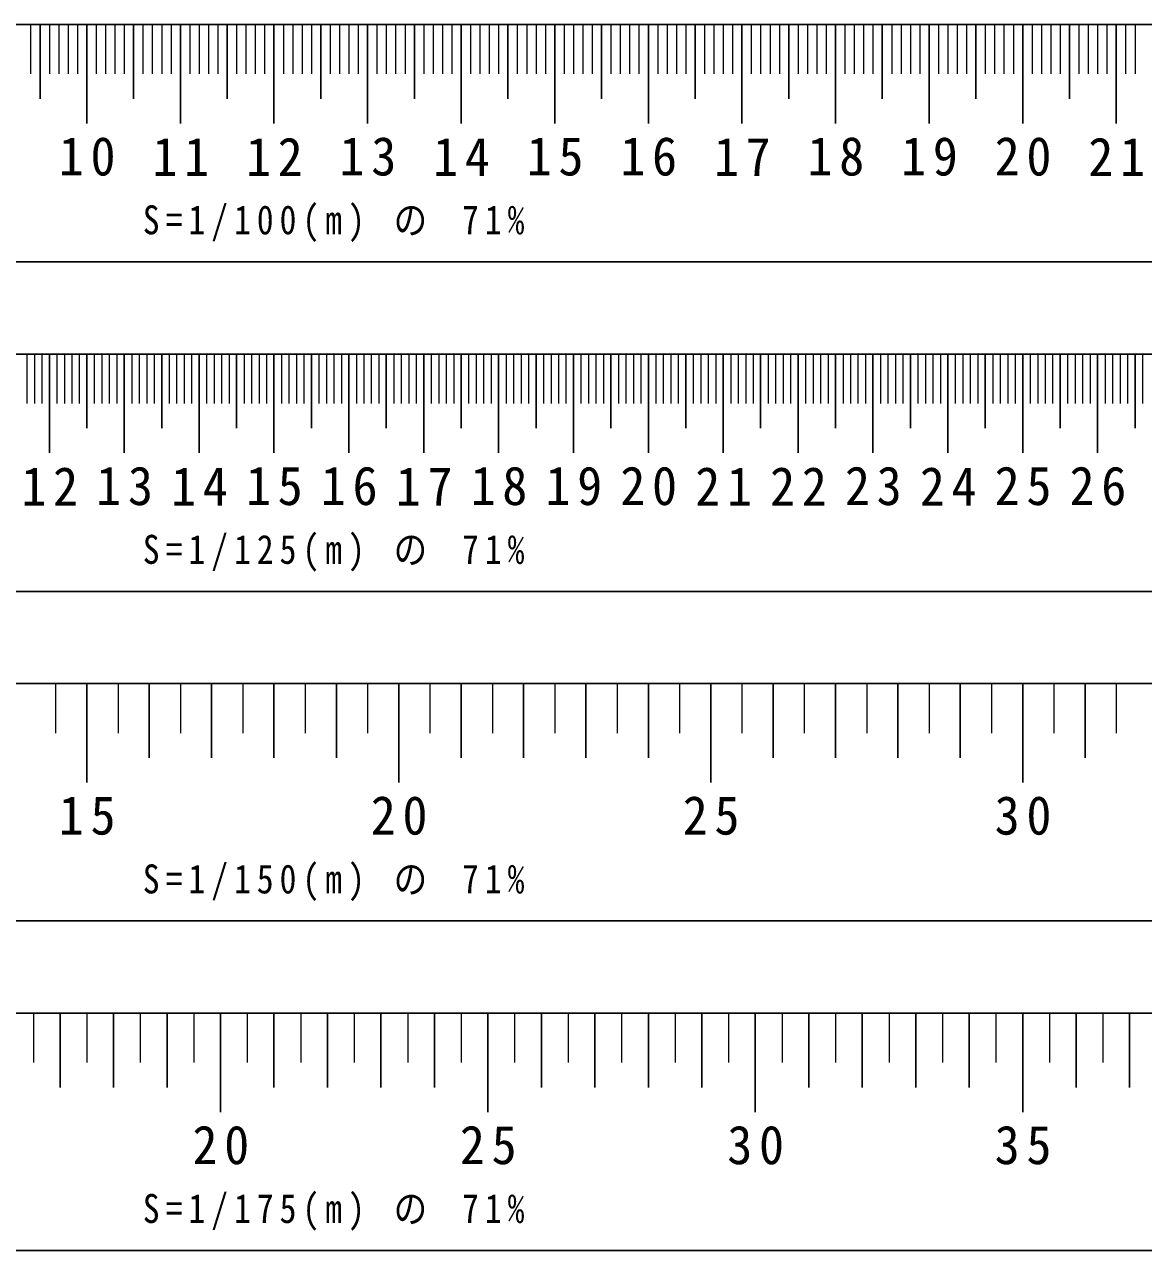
# Model space of a CAD drawing. Units: millimetres, scale not verified, with parts at other scales. Extents: x -33544 to 34536, y -21689 to 23870.
# Drawn here: x 10943 to 21554, y 186 to 11811 of the extents above; entities that cross this region are included whole.
import ezdxf

# ---------------------------------------------------------------- set-up
doc = ezdxf.new("R2010")
doc.units = ezdxf.units.MM
doc.header["$LTSCALE"] = 125
for name, color, linetype, lineweight in [('0-0', 4, 'Continuous', 13), ('1-0', 4, 'Continuous', 13), ('2-0', 4, 'Continuous', 13), ('3-0', 4, 'Continuous', 13), ('F-0', 7, 'Continuous', 25)]:
    doc.layers.add(name, color=color, linetype=linetype, lineweight=lineweight)
doc.styles.add('ＭＳ 明朝', font='')
doc.styles.get('ＭＳ 明朝').set_extended_font_data('MS Mincho')

msp = doc.modelspace()

# ---------------------------------------------------------------- linework, layer by layer
at = {"layer": '0-0'}
for p, q in [((11001.2, 11810.6), (11001.2, 11341.8)), ((11178.7, 11810.6), (11178.7, 11341.8)), ((11267.5, 11810.6), (11267.5, 11341.8)), ((11356.2, 11810.6), (11356.2, 11341.8)), ((11445, 11810.6), (11445, 11341.8)), ((11622.5, 11810.6), (11622.5, 11341.8)), ((11711.2, 11810.6), (11711.2, 11341.8)), ((11800, 11810.6), (11800, 11341.8)), ((11888.7, 11810.6), (11888.7, 11341.8)), ((12066.2, 11810.6), (12066.2, 11341.8)), ((12155, 11810.6), (12155, 11341.8)), ((12243.7, 11810.6), (12243.7, 11341.8)), ((12332.5, 11810.6), (12332.5, 11341.8)), ((12510, 11810.6), (12510, 11341.8)), ((12598.7, 11810.6), (12598.7, 11341.8)), ((12687.5, 11810.6), (12687.5, 11341.8)), ((12776.2, 11810.6), (12776.2, 11341.8)), ((12953.7, 11810.6), (12953.7, 11341.8)), ((13042.5, 11810.6), (13042.5, 11341.8)), ((13131.2, 11810.6), (13131.2, 11341.8)), ((13220, 11810.6), (13220, 11341.8)), ((13397.5, 11810.6), (13397.5, 11341.8)), ((13486.2, 11810.6), (13486.2, 11341.8)), ((13575, 11810.6), (13575, 11341.8)), ((13663.7, 11810.6), (13663.7, 11341.8)), ((13841.2, 11810.6), (13841.2, 11341.8)), ((13930, 11810.6), (13930, 11341.8)), ((14018.7, 11810.6), (14018.7, 11341.8)), ((14107.5, 11810.6), (14107.5, 11341.8)), ((14285, 11810.6), (14285, 11341.8)), ((14373.7, 11810.6), (14373.7, 11341.8)), ((14462.5, 11810.6), (14462.5, 11341.8)), ((14551.2, 11810.6), (14551.2, 11341.8)), ((14728.7, 11810.6), (14728.7, 11341.8)), ((14817.5, 11810.6), (14817.5, 11341.8)), ((14906.2, 11810.6), (14906.2, 11341.8)), ((14995, 11810.6), (14995, 11341.8)), ((15172.5, 11810.6), (15172.5, 11341.8)), ((15261.2, 11810.6), (15261.2, 11341.8)), ((15350, 11810.6), (15350, 11341.8)), ((15438.7, 11810.6), (15438.7, 11341.8)), ((15616.2, 11810.6), (15616.2, 11341.8)), ((15705, 11810.6), (15705, 11341.8)), ((15793.7, 11810.6), (15793.7, 11341.8)), ((15882.5, 11810.6), (15882.5, 11341.8)), ((16060, 11810.6), (16060, 11341.8)), ((16148.7, 11810.6), (16148.7, 11341.8)), ((16237.5, 11810.6), (16237.5, 11341.8)), ((16326.2, 11810.6), (16326.2, 11341.8)), ((16503.7, 11810.6), (16503.7, 11341.8)), ((16592.5, 11810.6), (16592.5, 11341.8)), ((16681.2, 11810.6), (16681.2, 11341.8)), ((16770, 11810.6), (16770, 11341.8)), ((16947.5, 11810.6), (16947.5, 11341.8)), ((17036.2, 11810.6), (17036.2, 11341.8)), ((17125, 11810.6), (17125, 11341.8)), ((17213.7, 11810.6), (17213.7, 11341.8)), ((17391.2, 11810.6), (17391.2, 11341.8)), ((17480, 11810.6), (17480, 11341.8)), ((17568.7, 11810.6), (17568.7, 11341.8)), ((17657.5, 11810.6), (17657.5, 11341.8)), ((17835, 11810.6), (17835, 11341.8)), ((17923.7, 11810.6), (17923.7, 11341.8)), ((18012.5, 11810.6), (18012.5, 11341.8)), ((18101.2, 11810.6), (18101.2, 11341.8)), ((18278.7, 11810.6), (18278.7, 11341.8)), ((18367.5, 11810.6), (18367.5, 11341.8)), ((18456.2, 11810.6), (18456.2, 11341.8)), ((18545, 11810.6), (18545, 11341.8)), ((18722.5, 11810.6), (18722.5, 11341.8)), ((18811.2, 11810.6), (18811.2, 11341.8)), ((18900, 11810.6), (18900, 11341.8)), ((18988.7, 11810.6), (18988.7, 11341.8)), ((19166.2, 11810.6), (19166.2, 11341.8)), ((19255, 11810.6), (19255, 11341.8)), ((19343.7, 11810.6), (19343.7, 11341.8)), ((19432.5, 11810.6), (19432.5, 11341.8)), ((19610, 11810.6), (19610, 11341.8)), ((19698.7, 11810.6), (19698.7, 11341.8)), ((19787.5, 11810.6), (19787.5, 11341.8)), ((19876.2, 11810.6), (19876.2, 11341.8)), ((20053.7, 11810.6), (20053.7, 11341.8)), ((20142.5, 11810.6), (20142.5, 11341.8)), ((20231.2, 11810.6), (20231.2, 11341.8)), ((20320, 11810.6), (20320, 11341.8)), ((20497.5, 11810.6), (20497.5, 11341.8)), ((20586.2, 11810.6), (20586.2, 11341.8)), ((20675, 11810.6), (20675, 11341.8)), ((20763.7, 11810.6), (20763.7, 11341.8)), ((20941.2, 11810.6), (20941.2, 11341.8)), ((21030, 11810.6), (21030, 11341.8)), ((21118.7, 11810.6), (21118.7, 11341.8)), ((21207.5, 11810.6), (21207.5, 11341.8)), ((21385, 11810.6), (21385, 11341.8)), ((21473.7, 11810.6), (21473.7, 11341.8))]:
    msp.add_line(p, q, dxfattribs=at)
at = {"layer": '0-0', "color": 7, "lineweight": 25}
for p, q in [((11090, 11810.6), (11090, 11107.5)), ((11533.7, 11810.6), (11533.7, 10873.1)), ((11977.5, 11810.6), (11977.5, 11107.5)), ((12421.2, 11810.6), (12421.2, 10873.1)), ((12865, 11810.6), (12865, 11107.5)), ((13308.7, 11810.6), (13308.7, 10873.1)), ((13752.5, 11810.6), (13752.5, 11107.5)), ((14196.2, 11810.6), (14196.2, 10873.1)), ((14640, 11810.6), (14640, 11107.5)), ((15083.7, 11810.6), (15083.7, 10873.1)), ((15527.5, 11810.6), (15527.5, 11107.5)), ((15971.2, 11810.6), (15971.2, 10873.1)), ((16415, 11810.6), (16415, 11107.5)), ((16858.7, 11810.6), (16858.7, 10873.1)), ((17302.5, 11810.6), (17302.5, 11107.5)), ((17746.2, 11810.6), (17746.2, 10873.1)), ((18190, 11810.6), (18190, 11107.5)), ((18633.7, 11810.6), (18633.7, 10873.1)), ((19077.5, 11810.6), (19077.5, 11107.5)), ((19521.2, 11810.6), (19521.2, 10873.1)), ((19965, 11810.6), (19965, 11107.5)), ((20408.7, 11810.6), (20408.7, 10873.1)), ((20852.5, 11810.6), (20852.5, 11107.5)), ((21296.2, 11810.6), (21296.2, 10873.1))]:
    msp.add_line(p, q, dxfattribs=at)
at = {"layer": '1-0'}
for p, q in [((10965.7, 8685.6), (10965.7, 8216.8)), ((11036.7, 8685.6), (11036.7, 8216.8)), ((11107.7, 8685.6), (11107.7, 8216.8)), ((11249.7, 8685.6), (11249.7, 8216.8)), ((11320.7, 8685.6), (11320.7, 8216.8)), ((11391.7, 8685.6), (11391.7, 8216.8)), ((11462.7, 8685.6), (11462.7, 8216.8)), ((11604.7, 8685.6), (11604.7, 8216.8)), ((11675.7, 8685.6), (11675.7, 8216.8)), ((11746.7, 8685.6), (11746.7, 8216.8)), ((11817.7, 8685.6), (11817.7, 8216.8)), ((11959.7, 8685.6), (11959.7, 8216.8)), ((12030.7, 8685.6), (12030.7, 8216.8)), ((12101.7, 8685.6), (12101.7, 8216.8)), ((12172.7, 8685.6), (12172.7, 8216.8)), ((12314.7, 8685.6), (12314.7, 8216.8)), ((12385.7, 8685.6), (12385.7, 8216.8)), ((12456.7, 8685.6), (12456.7, 8216.8)), ((12527.7, 8685.6), (12527.7, 8216.8)), ((12669.7, 8685.6), (12669.7, 8216.8)), ((12740.7, 8685.6), (12740.7, 8216.8)), ((12811.7, 8685.6), (12811.7, 8216.8)), ((12882.7, 8685.6), (12882.7, 8216.8)), ((13024.7, 8685.6), (13024.7, 8216.8)), ((13095.7, 8685.6), (13095.7, 8216.8)), ((13166.7, 8685.6), (13166.7, 8216.8)), ((13237.7, 8685.6), (13237.7, 8216.8)), ((13379.7, 8685.6), (13379.7, 8216.8)), ((13450.7, 8685.6), (13450.7, 8216.8)), ((13521.7, 8685.6), (13521.7, 8216.8)), ((13592.7, 8685.6), (13592.7, 8216.8)), ((13734.7, 8685.6), (13734.7, 8216.8)), ((13805.7, 8685.6), (13805.7, 8216.8)), ((13876.7, 8685.6), (13876.7, 8216.8)), ((13947.7, 8685.6), (13947.7, 8216.8)), ((14089.7, 8685.6), (14089.7, 8216.8)), ((14160.7, 8685.6), (14160.7, 8216.8)), ((14231.7, 8685.6), (14231.7, 8216.8)), ((14302.7, 8685.6), (14302.7, 8216.8)), ((14444.7, 8685.6), (14444.7, 8216.8)), ((14515.7, 8685.6), (14515.7, 8216.8)), ((14586.7, 8685.6), (14586.7, 8216.8)), ((14657.7, 8685.6), (14657.7, 8216.8)), ((14799.7, 8685.6), (14799.7, 8216.8)), ((14870.7, 8685.6), (14870.7, 8216.8)), ((14941.7, 8685.6), (14941.7, 8216.8)), ((15012.7, 8685.6), (15012.7, 8216.8)), ((15154.7, 8685.6), (15154.7, 8216.8)), ((15225.7, 8685.6), (15225.7, 8216.8)), ((15296.7, 8685.6), (15296.7, 8216.8)), ((15367.7, 8685.6), (15367.7, 8216.8)), ((15509.7, 8685.6), (15509.7, 8216.8)), ((15580.7, 8685.6), (15580.7, 8216.8)), ((15651.7, 8685.6), (15651.7, 8216.8)), ((15722.7, 8685.6), (15722.7, 8216.8)), ((15864.7, 8685.6), (15864.7, 8216.8)), ((15935.7, 8685.6), (15935.7, 8216.8)), ((16006.7, 8685.6), (16006.7, 8216.8)), ((16077.7, 8685.6), (16077.7, 8216.8)), ((16219.7, 8685.6), (16219.7, 8216.8)), ((16290.7, 8685.6), (16290.7, 8216.8)), ((16361.7, 8685.6), (16361.7, 8216.8)), ((16432.7, 8685.6), (16432.7, 8216.8)), ((16574.7, 8685.6), (16574.7, 8216.8)), ((16645.7, 8685.6), (16645.7, 8216.8)), ((16716.7, 8685.6), (16716.7, 8216.8)), ((16787.7, 8685.6), (16787.7, 8216.8)), ((16929.7, 8685.6), (16929.7, 8216.8)), ((17000.7, 8685.6), (17000.7, 8216.8)), ((17071.7, 8685.6), (17071.7, 8216.8)), ((17142.7, 8685.6), (17142.7, 8216.8)), ((17284.7, 8685.6), (17284.7, 8216.8)), ((17355.7, 8685.6), (17355.7, 8216.8)), ((17426.7, 8685.6), (17426.7, 8216.8)), ((17497.7, 8685.6), (17497.7, 8216.8)), ((17639.7, 8685.6), (17639.7, 8216.8)), ((17710.7, 8685.6), (17710.7, 8216.8)), ((17781.7, 8685.6), (17781.7, 8216.8)), ((17852.7, 8685.6), (17852.7, 8216.8)), ((17994.7, 8685.6), (17994.7, 8216.8)), ((18065.7, 8685.6), (18065.7, 8216.8)), ((18136.7, 8685.6), (18136.7, 8216.8)), ((18207.7, 8685.6), (18207.7, 8216.8)), ((18349.7, 8685.6), (18349.7, 8216.8)), ((18420.7, 8685.6), (18420.7, 8216.8)), ((18491.7, 8685.6), (18491.7, 8216.8)), ((18562.7, 8685.6), (18562.7, 8216.8)), ((18704.7, 8685.6), (18704.7, 8216.8)), ((18775.7, 8685.6), (18775.7, 8216.8)), ((18846.7, 8685.6), (18846.7, 8216.8)), ((18917.7, 8685.6), (18917.7, 8216.8)), ((19059.7, 8685.6), (19059.7, 8216.8)), ((19130.7, 8685.6), (19130.7, 8216.8)), ((19201.7, 8685.6), (19201.7, 8216.8)), ((19272.7, 8685.6), (19272.7, 8216.8)), ((19414.7, 8685.6), (19414.7, 8216.8)), ((19485.7, 8685.6), (19485.7, 8216.8)), ((19556.7, 8685.6), (19556.7, 8216.8)), ((19627.7, 8685.6), (19627.7, 8216.8)), ((19769.7, 8685.6), (19769.7, 8216.8)), ((19840.7, 8685.6), (19840.7, 8216.8)), ((19911.7, 8685.6), (19911.7, 8216.8)), ((19982.7, 8685.6), (19982.7, 8216.8)), ((20124.7, 8685.6), (20124.7, 8216.8)), ((20195.7, 8685.6), (20195.7, 8216.8)), ((20266.7, 8685.6), (20266.7, 8216.8)), ((20337.7, 8685.6), (20337.7, 8216.8)), ((20479.7, 8685.6), (20479.7, 8216.8)), ((20550.7, 8685.6), (20550.7, 8216.8)), ((20621.7, 8685.6), (20621.7, 8216.8)), ((20692.7, 8685.6), (20692.7, 8216.8)), ((20834.7, 8685.6), (20834.7, 8216.8)), ((20905.7, 8685.6), (20905.7, 8216.8)), ((20976.7, 8685.6), (20976.7, 8216.8)), ((21047.7, 8685.6), (21047.7, 8216.8)), ((21189.7, 8685.6), (21189.7, 8216.8)), ((21260.7, 8685.6), (21260.7, 8216.8)), ((21331.7, 8685.6), (21331.7, 8216.8)), ((21402.7, 8685.6), (21402.7, 8216.8)), ((21544.7, 8685.6), (21544.7, 8216.8))]:
    msp.add_line(p, q, dxfattribs=at)
at = {"layer": '1-0', "color": 7, "lineweight": 25}
for p, q in [((11178.7, 8685.6), (11178.7, 7748.1)), ((11533.7, 8685.6), (11533.7, 7982.5)), ((11888.7, 8685.6), (11888.7, 7748.1)), ((12243.7, 8685.6), (12243.7, 7982.5)), ((12598.7, 8685.6), (12598.7, 7748.1)), ((12953.7, 8685.6), (12953.7, 7982.5)), ((13308.7, 8685.6), (13308.7, 7748.1)), ((13663.7, 8685.6), (13663.7, 7982.5)), ((14018.7, 8685.6), (14018.7, 7748.1)), ((14373.7, 8685.6), (14373.7, 7982.5)), ((14728.7, 8685.6), (14728.7, 7748.1)), ((15083.7, 8685.6), (15083.7, 7982.5)), ((15438.7, 8685.6), (15438.7, 7748.1)), ((15793.7, 8685.6), (15793.7, 7982.5)), ((16148.7, 8685.6), (16148.7, 7748.1)), ((16503.7, 8685.6), (16503.7, 7982.5)), ((16858.7, 8685.6), (16858.7, 7748.1)), ((17213.7, 8685.6), (17213.7, 7982.5)), ((17568.7, 8685.6), (17568.7, 7748.1)), ((17923.7, 8685.6), (17923.7, 7982.5)), ((18278.7, 8685.6), (18278.7, 7748.1)), ((18633.7, 8685.6), (18633.7, 7982.5)), ((18988.7, 8685.6), (18988.7, 7748.1)), ((19343.7, 8685.6), (19343.7, 7982.5)), ((19698.7, 8685.6), (19698.7, 7748.1)), ((20053.7, 8685.6), (20053.7, 7982.5)), ((20408.7, 8685.6), (20408.7, 7748.1)), ((20763.7, 8685.6), (20763.7, 7982.5)), ((21118.7, 8685.6), (21118.7, 7748.1)), ((21473.7, 8685.6), (21473.7, 7982.5))]:
    msp.add_line(p, q, dxfattribs=at)
at = {"layer": '2-0'}
for p, q in [((11237.9, 5560.6), (11237.9, 5091.8)), ((11829.6, 5560.6), (11829.6, 5091.8)), ((12421.2, 5560.6), (12421.2, 5091.8)), ((13012.9, 5560.6), (13012.9, 5091.8)), ((13604.6, 5560.6), (13604.6, 5091.8)), ((14196.2, 5560.6), (14196.2, 5091.8)), ((14787.9, 5560.6), (14787.9, 5091.8)), ((15379.6, 5560.6), (15379.6, 5091.8)), ((15971.2, 5560.6), (15971.2, 5091.8)), ((16562.9, 5560.6), (16562.9, 5091.8)), ((17154.6, 5560.6), (17154.6, 5091.8)), ((17746.2, 5560.6), (17746.2, 5091.8)), ((18337.9, 5560.6), (18337.9, 5091.8)), ((18929.6, 5560.6), (18929.6, 5091.8)), ((19521.2, 5560.6), (19521.2, 5091.8)), ((20112.9, 5560.6), (20112.9, 5091.8)), ((20704.6, 5560.6), (20704.6, 5091.8)), ((21296.2, 5560.6), (21296.2, 5091.8))]:
    msp.add_line(p, q, dxfattribs=at)
at = {"layer": '2-0', "color": 7, "lineweight": 25}
for p, q in [((11533.7, 5560.6), (11533.7, 4623.1)), ((12125.4, 5560.6), (12125.4, 4857.5)), ((12717.1, 5560.6), (12717.1, 4857.5)), ((13308.7, 5560.6), (13308.7, 4857.5)), ((13900.4, 5560.6), (13900.4, 4857.5)), ((14492.1, 5560.6), (14492.1, 4623.1)), ((15083.7, 5560.6), (15083.7, 4857.5)), ((15675.4, 5560.6), (15675.4, 4857.5)), ((16267.1, 5560.6), (16267.1, 4857.5)), ((16858.7, 5560.6), (16858.7, 4857.5)), ((17450.4, 5560.6), (17450.4, 4623.1)), ((18042.1, 5560.6), (18042.1, 4857.5)), ((18633.7, 5560.6), (18633.7, 4857.5)), ((19225.4, 5560.6), (19225.4, 4857.5)), ((19817.1, 5560.6), (19817.1, 4857.5)), ((20408.7, 5560.6), (20408.7, 4623.1)), ((21000.4, 5560.6), (21000.4, 4857.5))]:
    msp.add_line(p, q, dxfattribs=at)
at = {"layer": '3-0'}
for p, q in [((11026.6, 2435.6), (11026.6, 1966.8)), ((11533.7, 2435.6), (11533.7, 1966.8)), ((12040.9, 2435.6), (12040.9, 1966.8)), ((12548, 2435.6), (12548, 1966.8)), ((13055.2, 2435.6), (13055.2, 1966.8)), ((13562.3, 2435.6), (13562.3, 1966.8)), ((14069.4, 2435.6), (14069.4, 1966.8)), ((14576.6, 2435.6), (14576.6, 1966.8)), ((15083.7, 2435.6), (15083.7, 1966.8)), ((15590.9, 2435.6), (15590.9, 1966.8)), ((16098, 2435.6), (16098, 1966.8)), ((16605.2, 2435.6), (16605.2, 1966.8)), ((17112.3, 2435.6), (17112.3, 1966.8)), ((17619.4, 2435.6), (17619.4, 1966.8)), ((18126.6, 2435.6), (18126.6, 1966.8)), ((18633.7, 2435.6), (18633.7, 1966.8)), ((19140.9, 2435.6), (19140.9, 1966.8)), ((19648, 2435.6), (19648, 1966.8)), ((20155.2, 2435.6), (20155.2, 1966.8)), ((20662.3, 2435.6), (20662.3, 1966.8)), ((21169.4, 2435.6), (21169.4, 1966.8))]:
    msp.add_line(p, q, dxfattribs=at)
at = {"layer": '3-0', "color": 7, "lineweight": 25}
for p, q in [((11280.2, 2435.6), (11280.2, 1732.5)), ((11787.3, 2435.6), (11787.3, 1732.5)), ((12294.4, 2435.6), (12294.4, 1732.5)), ((12801.6, 2435.6), (12801.6, 1498.1)), ((13308.7, 2435.6), (13308.7, 1732.5)), ((13815.9, 2435.6), (13815.9, 1732.5)), ((14323, 2435.6), (14323, 1732.5)), ((14830.2, 2435.6), (14830.2, 1732.5)), ((15337.3, 2435.6), (15337.3, 1498.1)), ((15844.4, 2435.6), (15844.4, 1732.5)), ((16351.6, 2435.6), (16351.6, 1732.5)), ((16858.7, 2435.6), (16858.7, 1732.5)), ((17365.9, 2435.6), (17365.9, 1732.5)), ((17873, 2435.6), (17873, 1498.1)), ((18380.2, 2435.6), (18380.2, 1732.5)), ((18887.3, 2435.6), (18887.3, 1732.5)), ((19394.4, 2435.6), (19394.4, 1732.5)), ((19901.6, 2435.6), (19901.6, 1732.5)), ((20408.7, 2435.6), (20408.7, 1498.1)), ((20915.9, 2435.6), (20915.9, 1732.5)), ((21423, 2435.6), (21423, 1732.5))]:
    msp.add_line(p, q, dxfattribs=at)
at = {"layer": 'F-0'}
for p, q in [((25783.7, 11810.6), (2033.7, 11810.6)), ((2033.7, 9560.6), (25783.7, 9560.6)), ((25783.7, 8685.6), (2033.7, 8685.6)), ((2033.7, 6435.6), (25783.7, 6435.6)), ((25783.7, 5560.6), (2033.7, 5560.6)), ((2033.7, 3310.6), (25783.7, 3310.6)), ((25783.7, 2435.6), (2033.7, 2435.6)), ((2033.7, 185.6), (25783.7, 185.6))]:
    msp.add_line(p, q, dxfattribs=at)

# ---------------------------------------------------------------- texts
at = {"layer": '0-0', "color": 3, "char_height": 366.6, "attachment_point": 7, "style": 'ＭＳ 明朝'}
for s, insert in [('\\T1.27;\\W0.95;10', (11268.1, 10373.1)), ('\\T1.27;\\W0.95;11', (12155.6, 10373.1)), ('\\T1.27;\\W0.95;12', (13043.1, 10373.1)), ('\\T1.27;\\W0.95;13', (13930.6, 10373.1)), ('\\T1.27;\\W0.95;14', (14818.1, 10373.1)), ('\\T1.27;\\W0.95;15', (15705.6, 10373.1)), ('\\T1.27;\\W0.95;16', (16593.1, 10373.1)), ('\\T1.27;\\W0.95;17', (17480.6, 10373.1)), ('\\T1.27;\\W0.95;18', (18368.1, 10373.1)), ('\\T1.27;\\W0.95;19', (19255.6, 10373.1)), ('\\T1.27;\\W0.95;20', (20143.1, 10373.1)), ('\\T1.27;\\W0.95;21', (21030.6, 10373.1))]:
    msp.add_mtext(s, dxfattribs=dict(at, insert=insert))
at = {"layer": '1-0', "color": 3, "char_height": 366.6, "attachment_point": 7, "style": 'ＭＳ 明朝'}
for s, insert in [('\\T1.27;\\W0.95;12', (10913.1, 7248.1)), ('\\T1.27;\\W0.95;13', (11623.1, 7248.1)), ('\\T1.27;\\W0.95;14', (12333.1, 7248.1)), ('\\T1.27;\\W0.95;15', (13043.1, 7248.1)), ('\\T1.27;\\W0.95;16', (13753.1, 7248.1)), ('\\T1.27;\\W0.95;17', (14463.1, 7248.1)), ('\\T1.27;\\W0.95;18', (15173.1, 7248.1)), ('\\T1.27;\\W0.95;19', (15883.1, 7248.1)), ('\\T1.27;\\W0.95;20', (16593.1, 7248.1)), ('\\T1.27;\\W0.95;21', (17303.1, 7248.1)), ('\\T1.27;\\W0.95;22', (18013.1, 7248.1)), ('\\T1.27;\\W0.95;23', (18723.1, 7248.1)), ('\\T1.27;\\W0.95;24', (19433.1, 7248.1)), ('\\T1.27;\\W0.95;25', (20143.1, 7248.1)), ('\\T1.27;\\W0.95;26', (20853.1, 7248.1))]:
    msp.add_mtext(s, dxfattribs=dict(at, insert=insert))
at = {"layer": '2-0', "color": 3, "char_height": 366.6, "attachment_point": 7, "style": 'ＭＳ 明朝'}
for s, insert in [('\\T1.27;\\W0.95;15', (11268.1, 4123.1)), ('\\T1.27;\\W0.95;20', (14226.4, 4123.1)), ('\\T1.27;\\W0.95;25', (17184.8, 4123.1)), ('\\T1.27;\\W0.95;30', (20143.1, 4123.1))]:
    msp.add_mtext(s, dxfattribs=dict(at, insert=insert))
at = {"layer": '3-0', "color": 3, "char_height": 366.6, "attachment_point": 7, "style": 'ＭＳ 明朝'}
for s, insert in [('\\T1.27;\\W0.95;20', (12536, 998.1)), ('\\T1.27;\\W0.95;25', (15071.7, 998.1)), ('\\T1.27;\\W0.95;30', (17607.4, 998.1)), ('\\T1.27;\\W0.95;35', (20143.1, 998.1))]:
    msp.add_mtext(s, dxfattribs=dict(at, insert=insert))
at = {"layer": 'F-0', "char_height": 274.9, "attachment_point": 7, "style": 'ＭＳ 明朝'}
for s, insert in [('\\T1.36;\\W0.85;S=1/100(m)\\~の\\~71%', (12065, 9748.1)), ('\\T1.36;\\W0.85;S=1/125(m)\\~の\\~71%', (12065, 6623.1)), ('\\T1.36;\\W0.85;S=1/150(m)\\~の\\~71%', (12065, 3498.1)), ('\\T1.36;\\W0.85;S=1/175(m)\\~の\\~71%', (12065, 373.1))]:
    msp.add_mtext(s, dxfattribs=dict(at, insert=insert))

doc.saveas('drawing.dxf')
